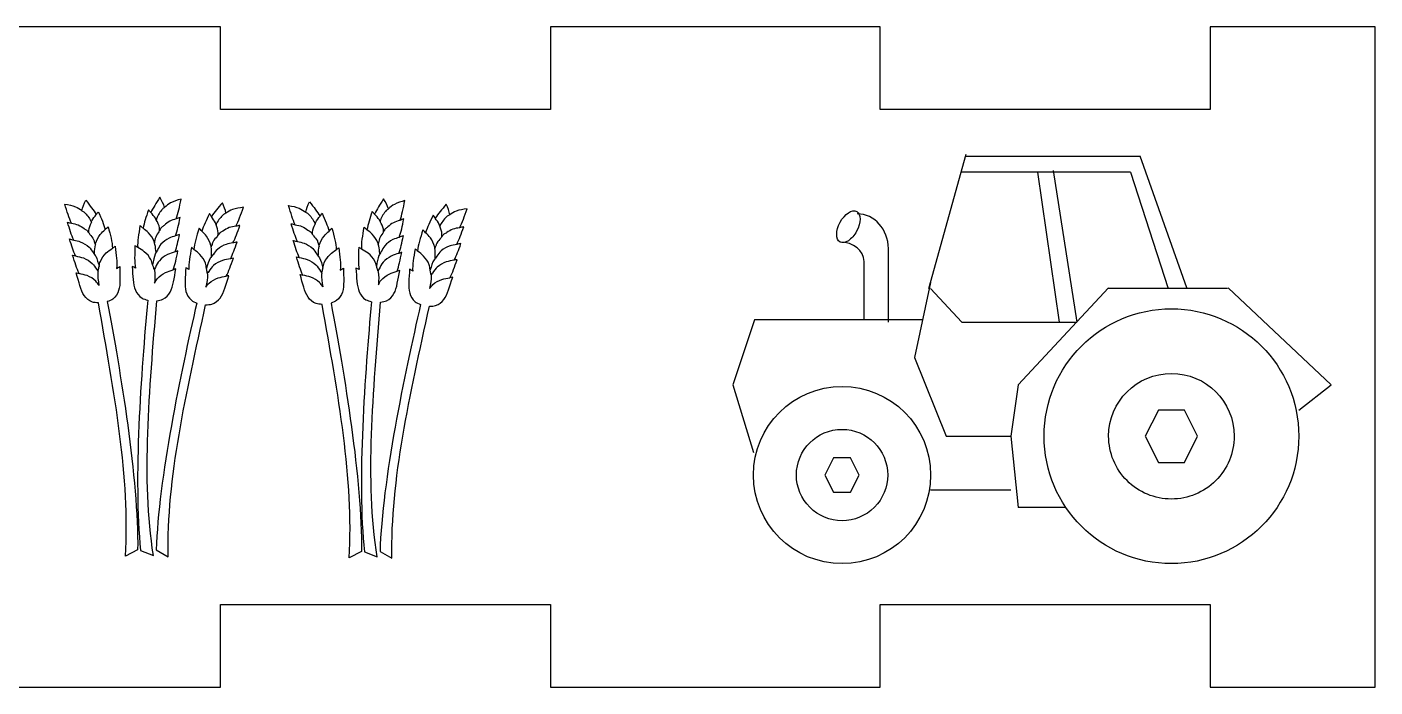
# Model space of a CAD drawing. Extents: x 87 to 257, y -442 to -192.
# Drawn here: x 175.6 to 257.3, y -274.2 to -234.2 of the extents above; entities that cross this region are included whole.
import ezdxf

# ---------------------------------------------------------------- set-up
doc = ezdxf.new("R2010")
doc.units = 0
doc.layers.add('Edges_-_Cut', color=7, linetype='CONTINUOUS')
doc.layers.add('Edges_-_Etch', color=7, linetype='CONTINUOUS')

msp = doc.modelspace()

# ---------------------------------------------------------------- linework, layer by layer
at = {"layer": 'Edges_-_Cut', "color": 7}
for p, q in [((187.309445, -234.194366), (157.309561, -234.194366)), ((187.309445, -239.19444), (187.309445, -234.194366)), ((227.309478, -234.194366), (207.309744, -234.194366)), ((207.309744, -234.194366), (207.309744, -239.19444)), ((227.309478, -239.19444), (227.309478, -234.194366)), ((257.30939, -234.194366), (247.309776, -234.194366)), ((247.309776, -234.194366), (247.309776, -239.19444)), ((257.30939, -239.19444), (257.30939, -234.194366)), ((207.309744, -239.19444), (187.309445, -239.19444)), ((247.309776, -239.19444), (227.309478, -239.19444)), ((257.30939, -269.194324), (257.30939, -239.19444)), ((187.309445, -274.194399), (187.309445, -269.194324)), ((187.309445, -269.194324), (207.309744, -269.194324)), ((207.309744, -269.194324), (207.309744, -274.194399)), ((227.309478, -274.194399), (227.309478, -269.194324)), ((227.309478, -269.194324), (247.309776, -269.194324)), ((247.309776, -269.194324), (247.309776, -274.194399)), ((257.30939, -274.194399), (257.30939, -269.194324)), ((157.309561, -274.194399), (187.309445, -274.194399)), ((207.309744, -274.194399), (227.309478, -274.194399)), ((247.309776, -274.194399), (257.30939, -274.194399))]:
    msp.add_line(p, q, dxfattribs=at)
at = {"layer": 'Edges_-_Etch', "color": 7}
for p, q in [((230.258222, -250.044962), (232.517789, -241.897489)), ((232.517789, -242.017829), (243.072401, -242.017829)), ((245.903767, -249.994924), (243.072401, -242.017829)), ((242.489945, -243.001317), (232.211657, -243.001317)), ((236.851498, -243.001317), (238.146302, -252.074197)), ((237.795285, -242.885041), (239.222559, -252.074197)), ((242.489945, -243.001317), (244.763496, -250.044962)), ((224.874881, -246.029364), (224.874884, -246.029364)), ((227.800685, -252.074197), (227.800685, -247.626798)), ((178.337187, -248.029247), (178.337202, -248.029218)), ((184.724424, -247.763252), (184.724429, -247.763224)), ((188.081801, -248.206482), (188.081799, -248.206454)), ((191.905297, -248.121223), (191.905311, -248.121195)), ((198.292534, -247.855257), (198.292539, -247.8552)), ((201.649911, -248.298487), (201.649909, -248.29843)), ((226.323748, -251.893913), (226.323748, -248.397264)), ((230.361614, -249.671893), (229.375143, -254.230008)), ((230.361614, -250.044962), (232.244039, -252.074197)), ((235.675156, -255.889107), (241.15649, -249.994924)), ((248.370858, -250.044962), (241.15649, -250.044962)), ((254.656542, -255.889107), (248.41134, -249.994924)), ((219.68852, -251.95095), (218.362431, -255.889107)), ((229.868566, -251.95095), (219.68852, -251.95095)), ((232.244039, -252.074197), (239.222559, -252.074197)), ((229.375143, -254.230008), (231.302453, -258.99533)), ((218.362431, -255.889107), (219.621563, -259.977012)), ((235.675156, -255.889107), (235.227368, -258.994906)), ((252.684317, -257.4091), (254.656542, -255.889107)), ((244.169991, -257.4091), (243.377062, -258.994963)), ((245.755851, -257.4091), (244.169991, -257.4091)), ((246.549147, -258.994963), (245.755851, -257.4091)), ((231.302453, -258.99533), (235.227368, -258.99533)), ((235.227368, -258.994906), (235.675156, -263.321288)), ((243.377062, -258.994963), (244.169991, -260.581165)), ((245.755851, -260.581165), (246.549147, -258.994963)), ((248.76935, -258.994906), (248.76935, -258.994906)), ((252.684325, -258.994906), (252.684325, -258.994906)), ((224.47259, -260.308538), (223.953414, -261.346523)), ((225.510942, -260.308538), (224.47259, -260.308538)), ((226.029751, -261.346523), (225.510942, -260.308538)), ((244.169991, -260.581165), (245.755851, -260.581165)), ((223.953414, -261.346523), (224.47259, -262.384508)), ((225.510942, -262.384508), (226.029751, -261.346523)), ((227.759486, -261.346467), (227.759486, -261.346467)), ((230.361987, -261.346467), (230.361987, -261.346467)), ((224.47259, -262.384508), (225.510942, -262.384508)), ((235.227368, -262.269333), (230.361614, -262.269333)), ((238.566867, -263.321288), (235.675156, -263.321288)), ((182.277952, -265.8892), (181.535327, -266.266757)), ((182.457852, -265.911693), (183.232304, -266.218723)), ((183.406807, -265.888466), (184.133205, -266.29639)), ((195.846062, -265.981176), (195.103437, -266.358733)), ((196.02599, -266.003726), (196.800442, -266.310727)), ((196.974917, -265.980443), (197.701315, -266.388338))]:
    msp.add_line(p, q, dxfattribs=at)
for points in [[(178.268653, -246.087276), (178.106375, -245.765655), (178.002983, -245.394279), (177.858843, -244.922996)], [(177.858843, -244.922996), (178.095312, -244.959403), (178.312569, -245.009497), (178.50958, -245.088265)], [(178.50958, -245.088265), (178.6548, -245.146431), (178.77733, -245.238774), (178.900455, -245.330497)], [(178.901022, -245.326828), (178.947146, -245.119677), (179.026972, -244.910917), (179.131649, -244.69561)], [(179.131649, -244.69561), (179.400282, -245.031313), (179.590988, -245.290703), (179.768949, -245.564205)], [(183.624149, -244.517612), (183.387822, -244.876768), (183.222005, -245.152725), (183.07019, -245.441579)], [(183.782437, -245.227175), (183.640242, -245.384542), (183.521878, -245.576905), (183.429368, -245.815411)], [(183.912349, -245.1247), (183.847204, -244.922742), (183.74835, -244.72228), (183.624149, -244.517612)], [(183.91321, -245.128369), (183.872578, -245.165171), (183.81984, -245.185999), (183.782437, -245.227175)], [(183.913196, -245.128369), (183.913151, -245.128369), (183.913241, -245.128369), (183.912349, -245.1247)], [(184.279927, -244.850945), (184.140729, -244.922375), (184.027293, -245.025612), (183.91321, -245.128369)], [(184.912519, -244.626014), (184.680462, -244.684349), (184.468778, -244.754255), (184.279927, -244.850945)], [(184.612506, -245.823285), (184.744244, -245.488005), (184.812731, -245.108614), (184.912519, -244.626014)], [(187.425844, -244.842901), (187.143573, -245.167231), (186.942318, -245.418494), (186.753209, -245.68446)], [(187.630201, -245.483094), (187.592674, -245.27425), (187.521537, -245.062357), (187.425844, -244.842901)], [(188.688037, -245.12264), (188.450262, -245.149451), (188.231128, -245.190345), (188.031033, -245.260872)], [(188.23049, -246.26897), (188.405911, -245.954377), (188.524555, -245.587573), (188.688037, -245.12264)], [(191.836762, -246.17928), (191.674485, -245.85766), (191.571093, -245.486283), (191.426953, -245.014972)], [(191.426953, -245.014972), (191.663422, -245.051407), (191.880679, -245.101473), (192.07769, -245.18027)], [(192.07769, -245.18027), (192.22291, -245.238436), (192.34544, -245.330751), (192.468565, -245.422473)], [(192.469132, -245.418804), (192.515256, -245.211653), (192.595082, -245.002865), (192.699759, -244.787586)], [(192.699759, -244.787586), (192.968392, -245.123261), (193.159098, -245.38268), (193.337059, -245.656153)], [(197.192288, -244.609645), (196.95596, -244.968801), (196.790143, -245.244758), (196.638328, -245.533584)], [(197.480487, -245.216705), (197.415342, -245.014746), (197.316488, -244.814284), (197.192288, -244.609645)], [(197.48132, -245.220374), (197.440688, -245.257147), (197.387949, -245.277975), (197.350547, -245.319151)], [(197.481334, -245.220374), (197.481289, -245.220374), (197.481379, -245.220374), (197.480487, -245.216705)], [(197.848037, -244.942921), (197.708839, -245.014351), (197.595403, -245.117588), (197.48132, -245.220374)], [(198.480629, -244.71799), (198.248572, -244.776325), (198.036888, -244.846232), (197.848037, -244.942921)], [(198.180616, -245.915261), (198.312354, -245.580009), (198.380841, -245.200618), (198.480629, -244.71799)], [(200.993954, -244.934878), (200.711683, -245.259179), (200.510428, -245.510442), (200.321319, -245.776408)], [(201.198311, -245.57507), (201.160784, -245.366226), (201.089647, -245.154305), (200.993954, -244.934878)], [(202.256147, -245.214616), (202.018372, -245.241427), (201.799238, -245.282321), (201.599142, -245.352849)], [(201.7986, -246.360975), (201.974021, -246.046382), (202.092664, -245.679577), (202.256147, -245.214616)], [(224.874884, -246.029364), (225.15318, -245.517958), (225.602783, -245.225282), (225.879101, -245.375652)], [(178.400498, -247.106803), (178.259732, -246.795484), (178.154217, -246.462292), (178.020252, -246.024142)], [(178.020252, -246.024142), (178.110577, -246.038254), (178.183989, -246.068451), (178.26867, -246.087134)], [(178.900458, -245.330497), (178.900506, -245.330497), (178.90041, -245.330497), (178.901022, -245.326828)], [(178.900455, -245.330497), (178.944324, -245.363234), (178.99877, -245.37918), (179.039833, -245.416744)], [(179.039833, -245.416744), (179.196012, -245.560197), (179.331716, -245.740791), (179.445957, -245.969645)], [(179.445957, -245.969645), (179.456512, -245.99053), (179.46162, -246.025187), (179.471808, -246.047059)], [(179.471805, -246.047059), (179.487779, -246.011753), (179.488711, -245.971762), (179.50701, -245.936908)], [(179.50701, -245.936908), (179.573688, -245.809879), (179.674173, -245.688242), (179.768709, -245.565757)], [(179.768709, -245.565757), (179.814006, -245.507055), (179.843399, -245.446546), (179.894334, -245.388098)], [(179.894334, -245.388098), (180.079419, -245.813435), (180.219881, -246.140616), (180.313592, -246.472424)], [(182.928963, -245.277975), (182.78414, -245.718609), (182.674644, -246.057416), (182.612123, -246.396506)], [(183.070531, -245.443188), (183.019988, -245.388945), (182.985102, -245.3314), (182.928963, -245.277975)], [(183.365538, -245.788487), (183.287365, -245.668204), (183.176023, -245.556387), (183.070531, -245.443188)], [(183.410812, -245.894885), (183.391621, -245.861046), (183.386992, -245.821479), (183.365538, -245.788487)], [(183.429368, -245.815411), (183.420817, -245.837424), (183.418926, -245.872138), (183.410798, -245.894885)], [(183.609762, -246.362104), (183.573067, -246.193363), (183.495123, -246.043221), (183.410812, -245.894885)], [(184.221526, -245.962928), (184.091526, -246.02973), (183.987144, -246.127859), (183.879013, -246.22167)], [(184.612472, -245.823144), (184.478752, -245.866211), (184.33831, -245.903069), (184.221526, -245.962928)], [(184.57582, -246.85063), (184.687097, -246.527599), (184.76124, -246.186082), (184.853975, -245.737405)], [(184.853975, -245.737405), (184.765335, -245.7597), (184.695053, -245.796671), (184.612472, -245.823144)], [(186.635071, -245.503273), (186.432577, -245.920567), (186.278723, -246.241679), (186.171386, -246.569339)], [(186.753252, -245.685956), (186.710419, -245.625475), (186.683551, -245.563782), (186.635071, -245.503273)], [(186.999397, -246.067605), (186.938023, -245.937924), (186.842648, -245.81225), (186.753252, -245.685956)], [(187.487662, -245.567168), (187.325691, -245.704074), (187.182644, -245.878883), (187.059048, -246.102854)], [(187.630483, -245.486763), (187.585296, -245.517666), (187.53024, -245.531354), (187.487662, -245.567168)], [(187.630483, -245.486763), (187.630438, -245.486763), (187.630531, -245.486763), (187.630201, -245.483094)], [(188.031033, -245.260872), (187.883529, -245.312999), (187.757294, -245.400177), (187.630483, -245.486763)], [(192.468568, -245.422473), (192.468616, -245.422473), (192.46852, -245.422473), (192.469132, -245.418804)], [(192.468565, -245.422473), (192.512434, -245.455239), (192.56688, -245.471156), (192.607943, -245.50872)], [(192.607943, -245.50872), (192.764122, -245.652202), (192.899826, -245.832768), (193.014067, -246.06165)], [(193.039915, -246.139063), (193.055889, -246.103729), (193.05682, -246.063738), (193.07512, -246.028884)], [(193.07512, -246.028884), (193.141798, -245.901884), (193.242283, -245.780246), (193.336819, -245.657733)], [(193.336819, -245.657733), (193.382115, -245.599059), (193.411509, -245.538523), (193.462444, -245.480103)], [(193.462444, -245.480103), (193.647528, -245.905412), (193.78799, -246.232592), (193.881702, -246.5644)], [(196.497073, -245.36998), (196.35225, -245.810585), (196.242754, -246.149393), (196.180233, -246.488511)], [(196.638641, -245.535192), (196.588098, -245.480949), (196.553212, -245.423404), (196.497073, -245.36998)], [(196.933648, -245.880463), (196.855475, -245.76018), (196.744133, -245.648364), (196.638641, -245.535192)], [(196.978922, -245.986861), (196.959731, -245.953022), (196.955102, -245.913455), (196.933648, -245.880463)], [(197.177872, -246.454108), (197.141177, -246.285367), (197.063233, -246.135197), (196.978922, -245.986861)], [(196.997478, -245.907387), (196.988927, -245.9294), (196.987036, -245.964142), (196.978936, -245.986861)], [(197.350547, -245.319151), (197.208352, -245.476518), (197.089988, -245.668881), (196.997478, -245.907387)], [(198.180582, -245.91512), (198.046862, -245.958215), (197.90642, -245.995045), (197.789636, -246.054905)], [(198.14393, -246.942635), (198.255207, -246.619603), (198.32935, -246.278058), (198.422085, -245.829381)], [(198.422085, -245.829381), (198.333445, -245.851959), (198.263163, -245.888676), (198.180582, -245.91512)], [(200.203181, -245.595278), (200.000687, -246.012543), (199.846833, -246.333656), (199.739496, -246.661316)], [(200.321362, -245.77796), (200.278529, -245.717452), (200.251661, -245.655758), (200.203181, -245.595278)], [(200.567507, -246.159581), (200.506132, -246.029928), (200.410758, -245.904226), (200.321362, -245.77796)], [(201.055772, -245.659144), (200.893801, -245.79605), (200.750754, -245.970859), (200.627158, -246.19483)], [(201.198593, -245.578739), (201.153406, -245.609643), (201.09835, -245.62333), (201.055772, -245.659144)], [(201.198593, -245.578739), (201.198548, -245.578739), (201.198641, -245.578739), (201.198311, -245.57507)], [(201.599142, -245.352849), (201.451639, -245.405003), (201.325404, -245.492154), (201.198593, -245.578739)], [(224.871212, -247.227623), (224.594947, -247.077194), (224.59659, -246.540732), (224.874881, -246.029364)], [(225.879101, -245.375652), (226.15535, -245.526088), (226.153708, -246.062528), (225.875432, -246.573883)], [(227.800687, -247.626798), (227.800687, -246.462998), (226.956981, -245.521025), (225.914582, -245.521025)], [(178.26867, -246.087134), (178.40581, -246.117671), (178.549063, -246.141265), (178.670895, -246.190004)], [(178.670895, -246.190004), (178.806534, -246.244473), (178.919573, -246.332527), (179.035941, -246.415867)], [(179.035941, -246.415867), (179.088613, -246.453431), (179.152612, -246.47313), (179.201259, -246.517777)], [(179.201259, -246.517777), (179.250388, -246.562905), (179.284252, -246.638851), (179.329269, -246.691711)], [(179.329258, -246.691852), (179.330669, -246.640544), (179.311026, -246.580346), (179.317066, -246.530731)], [(179.317066, -246.530731), (179.33795, -246.35931), (179.401622, -246.202563), (179.471805, -246.047059)], [(179.329269, -246.691711), (179.347614, -246.71316), (179.363156, -246.740056), (179.380794, -246.763)], [(179.380794, -246.763), (179.457579, -246.862512), (179.543586, -246.943848), (179.607281, -247.071356)], [(179.72543, -247.32324), (179.786723, -247.120181), (179.885162, -246.938401), (180.014516, -246.77014)], [(180.014516, -246.77014), (180.095819, -246.66442), (180.209114, -246.569988), (180.31359, -246.472424)], [(180.31359, -246.472424), (180.375334, -246.414738), (180.420879, -246.352113), (180.489919, -246.296064)], [(180.489919, -246.296064), (180.615141, -246.811966), (180.744625, -247.220059), (180.750029, -247.600805)], [(182.420204, -246.237277), (182.343391, -246.762549), (182.252332, -247.180943), (182.282279, -247.560504)], [(182.612137, -246.396506), (182.545307, -246.344775), (182.494146, -246.286637), (182.420204, -246.237277)], [(182.937545, -246.665182), (182.846785, -246.567448), (182.725218, -246.483967), (182.612137, -246.396506)], [(183.276703, -247.189071), (183.196837, -246.992616), (183.081953, -246.820715), (182.937545, -246.665182)], [(183.567852, -246.599255), (183.500635, -246.705512), (183.422541, -246.79444), (183.370957, -246.927338)], [(183.612542, -246.523535), (183.596286, -246.546677), (183.583286, -246.574814), (183.567852, -246.599255)], [(183.612584, -246.523676), (183.606347, -246.472678), (183.620373, -246.410928), (183.609762, -246.362104)], [(183.723864, -246.338482), (183.679132, -246.387983), (183.652462, -246.466723), (183.612542, -246.523535)], [(183.879013, -246.22167), (183.830053, -246.263947), (183.768156, -246.289488), (183.723864, -246.338482)], [(184.575791, -246.850517), (184.443658, -246.893246), (184.304404, -246.92937), (184.188859, -246.98858)], [(184.556493, -247.823281), (184.656484, -247.509055), (184.732995, -247.189946), (184.821299, -246.763028)], [(184.821299, -246.763028), (184.731177, -246.785888), (184.659614, -246.823396), (184.575791, -246.850517)], [(186.002504, -246.385838), (185.856078, -246.896153), (185.709848, -247.298545), (185.688721, -247.678727)], [(186.171397, -246.569339), (186.112091, -246.509141), (186.069168, -246.444682), (186.002504, -246.385838)], [(186.457917, -246.879163), (186.381051, -246.770169), (186.271755, -246.671137), (186.171397, -246.569339)], [(187.030021, -246.179139), (187.015515, -246.143071), (187.016249, -246.103193), (186.999397, -246.067605)], [(187.16465, -246.668766), (187.150877, -246.496639), (187.093722, -246.337381), (187.030021, -246.179139)], [(187.059048, -246.102854), (187.047646, -246.123456), (187.041099, -246.157662), (187.030024, -246.179139)], [(187.145828, -246.829097), (187.126609, -246.849699), (187.109969, -246.87603), (187.091402, -246.898185)], [(187.145826, -246.829266), (187.14639, -246.777902), (187.168629, -246.718578), (187.16465, -246.668766)], [(187.280911, -246.660638), (187.229962, -246.703677), (187.192991, -246.778156), (187.145828, -246.829097)], [(187.450298, -246.565614), (187.39612, -246.600948), (187.331361, -246.617966), (187.280911, -246.660638)], [(187.824361, -246.355048), (187.686589, -246.403872), (187.570011, -246.487128), (187.450298, -246.565614)], [(188.230493, -246.268829), (188.09221, -246.293382), (187.948104, -246.311332), (187.824361, -246.355048)], [(188.056658, -247.282204), (188.210165, -246.976981), (188.32935, -246.648446), (188.481301, -246.216166)], [(188.481301, -246.216166), (188.390476, -246.226609), (188.315874, -246.253674), (188.230493, -246.268829)], [(191.968608, -247.19878), (191.827841, -246.88746), (191.722327, -246.554297), (191.588362, -246.116147)], [(191.588362, -246.116147), (191.678687, -246.130258), (191.752099, -246.160428), (191.836779, -246.179139)], [(191.836779, -246.179139), (191.97392, -246.209675), (192.117173, -246.233241), (192.239005, -246.282009)], [(192.239005, -246.282009), (192.374644, -246.33645), (192.487683, -246.424503), (192.604051, -246.507843)], [(192.604051, -246.507843), (192.656722, -246.545407), (192.720722, -246.565106), (192.769369, -246.609782)], [(192.769369, -246.609782), (192.818498, -246.654881), (192.852362, -246.730827), (192.897379, -246.783715)], [(192.897368, -246.783856), (192.898779, -246.73252), (192.879136, -246.672322), (192.885176, -246.622736)], [(192.885176, -246.622736), (192.90606, -246.451286), (192.969732, -246.29454), (193.039915, -246.139063)], [(192.897379, -246.783715), (192.915723, -246.805164), (192.931265, -246.83206), (192.948904, -246.854976)], [(192.948904, -246.854976), (193.025689, -246.954516), (193.111696, -247.035824), (193.17539, -247.163361)], [(193.014067, -246.06165), (193.024622, -246.082534), (193.02973, -246.117163), (193.039918, -246.139063)], [(193.29354, -247.415216), (193.354833, -247.212185), (193.453272, -247.030378), (193.582626, -246.862117)], [(193.582626, -246.862117), (193.663928, -246.756396), (193.777224, -246.661993), (193.8817, -246.5644)], [(193.8817, -246.5644), (193.943444, -246.506714), (193.988989, -246.444089), (194.058029, -246.38804)], [(194.058029, -246.38804), (194.183251, -246.903942), (194.312735, -247.312035), (194.318139, -247.692781)], [(195.988313, -246.329253), (195.911501, -246.854525), (195.820442, -247.272919), (195.850389, -247.652508)], [(196.180247, -246.488511), (196.113417, -246.436751), (196.062256, -246.378642), (195.988313, -246.329253)], [(196.505655, -246.757186), (196.414895, -246.659453), (196.293328, -246.575972), (196.180247, -246.488511)], [(196.844813, -247.281047), (196.764947, -247.084621), (196.650062, -246.912719), (196.505655, -246.757186)], [(197.135962, -246.691231), (197.068745, -246.797516), (196.990651, -246.886444), (196.939067, -247.019343)], [(197.180652, -246.615511), (197.164396, -246.638653), (197.151396, -246.666819), (197.135962, -246.691231)], [(197.180694, -246.615652), (197.174457, -246.564654), (197.188483, -246.502932), (197.177872, -246.454108)], [(197.291974, -246.430486), (197.247242, -246.47996), (197.220572, -246.5587), (197.180652, -246.615511)], [(197.447123, -246.313646), (197.398163, -246.355923), (197.336266, -246.381464), (197.291974, -246.430486)], [(197.789636, -246.054905), (197.659636, -246.121735), (197.555254, -246.219864), (197.447123, -246.313646)], [(198.124603, -247.915257), (198.224594, -247.601031), (198.301105, -247.28195), (198.389409, -246.855005)], [(198.389409, -246.855005), (198.299287, -246.877865), (198.227724, -246.9154), (198.143901, -246.942522)], [(199.570614, -246.477815), (199.424188, -246.988129), (199.277958, -247.390521), (199.256831, -247.770731)], [(199.739507, -246.661316), (199.680201, -246.601118), (199.637277, -246.536658), (199.570614, -246.477815)], [(200.026027, -246.971139), (199.949161, -246.862145), (199.839865, -246.763141), (199.739507, -246.661316)], [(200.598131, -246.271115), (200.583625, -246.235047), (200.584359, -246.195169), (200.567507, -246.159581)], [(200.73276, -246.760742), (200.718987, -246.588615), (200.661832, -246.429357), (200.598131, -246.271115)], [(200.627158, -246.19483), (200.615756, -246.215433), (200.609208, -246.249666), (200.598134, -246.271115)], [(200.713935, -246.921242), (200.7145, -246.869878), (200.736739, -246.810555), (200.73276, -246.760742)], [(200.849021, -246.752614), (200.798072, -246.795653), (200.7611, -246.870132), (200.713938, -246.921101)], [(201.018408, -246.657618), (200.96423, -246.692924), (200.899471, -246.709971), (200.849021, -246.752614)], [(201.392471, -246.447024), (201.254699, -246.495849), (201.138121, -246.579132), (201.018408, -246.657618)], [(201.798603, -246.360834), (201.66032, -246.385387), (201.516214, -246.403308), (201.392471, -246.447024)], [(201.624768, -247.374181), (201.778275, -247.068986), (201.89746, -246.740422), (202.049411, -246.308171)], [(202.049411, -246.308171), (201.958586, -246.318613), (201.883984, -246.34565), (201.798603, -246.360834)], [(225.875432, -246.573883), (225.741793, -246.819471), (225.560913, -247.026318), (225.372585, -247.148918)], [(178.509984, -248.073443), (178.381271, -247.769856), (178.275485, -247.459214), (178.147949, -247.042344)], [(178.147949, -247.042344), (178.239784, -247.056737), (178.314539, -247.087443), (178.400515, -247.10669)], [(178.400515, -247.10669), (178.536041, -247.13686), (178.678047, -247.160002), (178.79859, -247.208234)], [(178.79859, -247.208234), (178.995618, -247.28703), (179.172783, -247.392553), (179.328956, -247.535979)], [(179.328956, -247.535979), (179.42282, -247.622198), (179.493932, -247.753318), (179.572739, -247.868888)], [(179.607281, -247.071356), (179.631044, -247.118967), (179.643428, -247.19432), (179.665351, -247.246136)], [(179.665351, -247.246136), (179.685134, -247.292901), (179.699039, -247.353607), (179.717308, -247.403983)], [(179.670233, -247.882632), (179.667975, -247.711239), (179.680506, -247.550146), (179.717274, -247.404153)], [(179.717274, -247.404153), (179.723511, -247.379599), (179.718121, -247.347257), (179.72543, -247.32324)], [(180.37453, -247.889603), (180.480228, -247.783629), (180.616868, -247.693176), (180.750032, -247.600777)], [(180.750032, -247.600777), (180.805616, -247.562197), (180.846854, -247.517324), (180.906818, -247.480296)], [(180.906818, -247.480296), (180.966056, -248.017139), (181.047822, -248.447726), (180.998503, -248.830306)], [(182.114969, -247.455066), (182.105797, -247.995098), (182.064333, -248.431385), (182.148937, -248.807757)], [(182.282256, -247.560476), (182.223334, -247.527371), (182.178111, -247.486364), (182.114969, -247.455066)], [(182.682938, -247.813234), (182.567865, -247.717532), (182.423418, -247.640147), (182.282256, -247.560476)], [(183.29231, -247.268884), (183.283815, -247.244895), (183.286157, -247.212326), (183.276703, -247.189071)], [(183.329354, -247.106719), (183.314001, -247.155148), (183.305789, -247.216898), (183.292265, -247.268742)], [(183.383547, -247.740928), (183.369802, -247.570071), (183.342469, -247.410841), (183.29231, -247.268884)], [(183.370957, -246.927338), (183.351709, -246.976953), (183.346375, -247.053153), (183.329354, -247.106719)], [(183.691189, -247.364105), (183.605729, -247.458678), (183.547089, -247.595838), (183.479347, -247.71821)], [(184.188859, -246.98858), (183.99999, -247.085298), (183.833381, -247.206795), (183.691189, -247.364105)], [(185.537052, -247.551868), (185.455687, -248.085804), (185.356209, -248.512609), (185.389681, -248.896911)], [(185.688726, -247.678698), (185.634782, -247.637861), (185.595435, -247.591322), (185.537052, -247.551868)], [(186.05198, -247.982821), (185.950747, -247.872529), (185.817959, -247.776517), (185.688726, -247.678698)], [(186.723912, -247.443692), (186.671057, -247.238347), (186.58021, -247.052588), (186.457917, -246.879163)], [(186.72871, -247.524887), (186.723488, -247.49977), (186.730121, -247.46802), (186.723912, -247.443692)], [(186.787132, -247.369185), (186.76543, -247.415075), (186.749032, -247.47516), (186.728698, -247.524746)], [(186.755944, -248.004919), (186.765173, -247.833751), (186.759387, -247.672264), (186.72871, -247.524887)], [(186.852371, -247.196945), (186.82666, -247.24354), (186.811178, -247.318329), (186.787132, -247.369185)], [(187.091402, -246.898185), (187.010573, -246.994451), (186.921278, -247.072146), (186.852371, -247.196945)], [(187.111267, -247.672659), (187.013921, -247.754898), (186.937452, -247.882999), (186.85394, -247.995211)], [(187.65472, -247.367125), (187.454605, -247.437652), (187.273232, -247.535781), (187.111267, -247.672659)], [(188.056647, -247.282092), (187.919987, -247.306645), (187.777148, -247.323889), (187.65472, -247.367125)], [(187.90734, -248.243453), (188.048482, -247.945455), (188.167007, -247.639526), (188.311657, -247.228215)], [(188.311657, -247.228215), (188.219311, -247.238658), (188.143346, -247.266428), (188.056647, -247.282092)], [(192.078094, -248.165419), (191.94938, -247.861832), (191.843595, -247.551219), (191.716059, -247.13432)], [(191.716059, -247.13432), (191.807894, -247.148713), (191.882649, -247.179419), (191.968625, -247.198667)], [(191.968625, -247.198667), (192.104151, -247.228836), (192.246157, -247.251978), (192.3667, -247.300238)], [(192.3667, -247.300238), (192.563727, -247.379007), (192.740892, -247.48453), (192.897066, -247.627955)], [(192.897066, -247.627955), (192.99093, -247.714174), (193.062042, -247.845322), (193.140849, -247.960892)], [(193.17539, -247.163361), (193.199154, -247.210972), (193.211537, -247.286325), (193.233461, -247.338141)], [(193.233461, -247.338141), (193.253244, -247.384905), (193.267149, -247.445611), (193.285418, -247.495988)], [(193.238343, -247.974608), (193.236085, -247.803215), (193.248616, -247.642122), (193.285384, -247.496129)], [(193.285384, -247.496129), (193.291621, -247.471576), (193.28623, -247.439233), (193.29354, -247.415216)], [(194.318142, -247.692753), (194.373726, -247.654202), (194.414964, -247.6093), (194.474928, -247.572301)], [(194.474928, -247.572301), (194.534166, -248.109116), (194.615932, -248.539702), (194.566613, -248.922282)], [(195.683079, -247.547042), (195.673907, -248.087102), (195.632443, -248.523361), (195.717047, -248.899733)], [(195.850366, -247.65248), (195.791444, -247.619347), (195.74622, -247.578368), (195.683079, -247.547042)], [(196.251048, -247.90521), (196.135975, -247.809508), (195.991528, -247.732123), (195.850366, -247.65248)], [(196.86042, -247.36086), (196.851925, -247.336871), (196.854267, -247.304302), (196.844813, -247.281047)], [(196.897464, -247.198723), (196.882111, -247.247124), (196.873899, -247.308874), (196.860374, -247.360719)], [(196.951656, -247.832905), (196.937912, -247.662076), (196.910579, -247.502818), (196.86042, -247.36086)], [(196.939067, -247.019343), (196.919819, -247.068929), (196.914485, -247.145129), (196.897464, -247.198723)], [(197.259298, -247.456082), (197.173839, -247.550654), (197.115199, -247.687814), (197.047457, -247.810214)], [(197.756969, -247.080557), (197.5681, -247.177302), (197.40149, -247.298799), (197.259298, -247.456082)], [(198.143901, -246.942522), (198.011768, -246.985222), (197.872514, -247.021375), (197.756969, -247.080557)], [(199.105162, -247.643844), (199.023797, -248.17778), (198.924319, -248.604613), (198.957791, -248.988887)], [(199.256836, -247.770703), (199.202892, -247.729837), (199.163545, -247.683299), (199.105162, -247.643844)], [(200.292022, -247.535668), (200.239167, -247.330323), (200.14832, -247.144593), (200.026027, -246.971139)], [(200.29682, -247.616892), (200.291598, -247.591774), (200.298231, -247.559996), (200.292022, -247.535668)], [(200.355242, -247.461162), (200.333539, -247.507051), (200.317142, -247.567136), (200.296808, -247.616751)], [(200.324054, -248.096924), (200.333283, -247.925756), (200.327497, -247.76424), (200.29682, -247.616892)], [(200.420481, -247.288921), (200.39477, -247.335516), (200.379288, -247.410333), (200.355242, -247.461162)], [(200.659512, -246.990161), (200.578683, -247.086455), (200.489388, -247.164123), (200.420481, -247.288921)], [(200.713938, -246.921101), (200.694719, -246.941703), (200.678079, -246.968006), (200.659512, -246.990161)], [(201.22283, -247.459101), (201.022715, -247.529657), (200.841342, -247.627786), (200.679377, -247.764663)], [(201.624757, -247.374068), (201.488096, -247.398621), (201.345258, -247.415865), (201.22283, -247.459101)], [(201.47545, -248.335458), (201.616592, -248.037459), (201.735117, -247.731502), (201.879767, -247.32022)], [(201.879767, -247.32022), (201.787421, -247.330662), (201.711456, -247.358404), (201.624757, -247.374068)], [(225.372585, -247.148918), (225.184257, -247.271518), (225.003908, -247.299829), (224.871212, -247.227623)], [(226.323742, -248.397293), (226.323742, -247.752274), (225.676152, -247.23053), (224.87623, -247.23053)], [(178.728666, -249.142726), (178.580127, -248.827258), (178.474793, -248.479956), (178.337187, -248.029247)], [(178.337202, -248.029218), (178.400112, -248.038532), (178.449859, -248.061589), (178.509984, -248.073443)], [(178.509984, -248.073443), (178.676235, -248.10618), (178.843203, -248.13683), (178.987927, -248.194572)], [(178.987927, -248.194572), (179.184963, -248.273425), (179.362004, -248.379569), (179.518183, -248.523023)], [(179.572739, -247.868888), (179.600962, -247.910459), (179.634227, -247.94235), (179.660516, -247.987901)], [(179.660496, -247.988014), (179.659367, -247.971927), (179.664899, -247.960638), (179.66425, -247.944947)], [(179.660516, -247.987901), (179.682925, -248.026735), (179.713997, -248.047535), (179.734972, -248.089586)], [(179.66425, -247.944947), (179.663403, -247.922087), (179.670515, -247.904928), (179.670233, -247.882632)], [(179.734972, -248.089586), (179.820514, -248.260866), (179.882315, -248.489438), (179.943859, -248.718857)], [(179.943847, -248.718941), (179.969332, -248.613842), (179.975787, -248.492317), (180.017115, -248.400143)], [(180.017115, -248.400143), (180.103899, -248.206623), (180.224709, -248.03983), (180.37453, -247.889603)], [(183.08618, -248.288383), (182.98182, -248.103782), (182.846051, -247.948926), (182.682938, -247.813234)], [(183.188712, -248.599053), (183.153581, -248.49672), (183.135882, -248.376324), (183.08618, -248.288383)], [(183.338292, -247.953018), (183.269012, -248.131496), (183.228683, -248.364809), (183.188695, -248.598969)], [(183.402992, -247.844871), (183.38428, -247.885596), (183.355274, -247.909189), (183.338292, -247.953018)], [(183.594364, -248.364498), (183.497528, -248.471602), (183.428369, -248.622421), (183.354339, -248.765649)], [(183.395287, -247.802453), (183.394158, -247.779593), (183.385325, -247.763196), (183.383547, -247.740928)], [(183.40302, -247.844956), (183.402455, -247.828869), (183.396105, -247.818144), (183.395287, -247.802453)], [(183.479347, -247.71821), (183.455104, -247.762264), (183.424937, -247.797034), (183.402992, -247.844871)], [(184.091854, -247.988212), (183.902985, -248.085042), (183.736556, -248.20716), (183.594364, -248.364498)], [(184.556493, -247.823281), (184.394001, -247.871315), (184.230597, -247.917317), (184.091854, -247.988212)], [(184.437949, -248.908284), (184.556575, -248.58037), (184.62923, -248.22477), (184.724424, -247.763252)], [(184.724429, -247.763224), (184.662659, -247.778182), (184.615257, -247.80584), (184.556493, -247.823281)], [(186.388, -248.507642), (186.309285, -248.310763), (186.195465, -248.139088), (186.05198, -247.982821)], [(186.68273, -248.209022), (186.590184, -248.376662), (186.518996, -248.60244), (186.448028, -248.829121)], [(186.761323, -248.110498), (186.737334, -248.148401), (186.705423, -248.167902), (186.68273, -248.209022)], [(186.759359, -248.067431), (186.761334, -248.044571), (186.75473, -248.027186), (186.755944, -248.004919)], [(186.761334, -248.110611), (186.763028, -248.094525), (186.758061, -248.083518), (186.759359, -248.067431)], [(186.85394, -247.995211), (186.82403, -248.035625), (186.789472, -248.066048), (186.761323, -248.110498)], [(187.424799, -248.344799), (187.224676, -248.41544), (187.043401, -248.514161), (186.881431, -248.651039)], [(187.90734, -248.243453), (187.739878, -248.269136), (187.571786, -248.293068), (187.424799, -248.344799)], [(187.644665, -249.302859), (187.80611, -248.993798), (187.925699, -248.651123), (188.081801, -248.206482)], [(188.081799, -248.206454), (188.018558, -248.213227), (187.967905, -248.234112), (187.90734, -248.243453)], [(192.296776, -249.234731), (192.148237, -248.919234), (192.042903, -248.571932), (191.905297, -248.121223)], [(191.905311, -248.121195), (191.968222, -248.130508), (192.017969, -248.153566), (192.078094, -248.165419)], [(192.078094, -248.165419), (192.244345, -248.198185), (192.411313, -248.228834), (192.556037, -248.286549)], [(192.556037, -248.286549), (192.753073, -248.365402), (192.930114, -248.471545), (193.086293, -248.615027)], [(193.140849, -247.960892), (193.169072, -248.002464), (193.202337, -248.034327), (193.228626, -248.079877)], [(193.228606, -248.07999), (193.227477, -248.063904), (193.233009, -248.052897), (193.23236, -248.036951)], [(193.228626, -248.079877), (193.251034, -248.118739), (193.282107, -248.139511), (193.303082, -248.18159)], [(193.23236, -248.036951), (193.231513, -248.014091), (193.238625, -247.996904), (193.238343, -247.974608)], [(193.303082, -248.18159), (193.388623, -248.352871), (193.450424, -248.581414), (193.511969, -248.810833)], [(193.511957, -248.810918), (193.537442, -248.705818), (193.543896, -248.584293), (193.585225, -248.492119)], [(193.585225, -248.492119), (193.672008, -248.298628), (193.792819, -248.131834), (193.94264, -247.981608)], [(193.94264, -247.981608), (194.048338, -247.875633), (194.184978, -247.785153), (194.318142, -247.692753)], [(196.65429, -248.380388), (196.54993, -248.195786), (196.414161, -248.040902), (196.251048, -247.90521)], [(196.756822, -248.69103), (196.72169, -248.588724), (196.703992, -248.468328), (196.65429, -248.380388)], [(196.906402, -248.044995), (196.837122, -248.2235), (196.796793, -248.456813), (196.756805, -248.690973)], [(196.971102, -247.936847), (196.95239, -247.9776), (196.923383, -248.001166), (196.906402, -248.044995)], [(197.162474, -248.456475), (197.065638, -248.563578), (196.996479, -248.714398), (196.922449, -248.857654)], [(196.963397, -247.894429), (196.962268, -247.871569), (196.953434, -247.855172), (196.951656, -247.832905)], [(196.97113, -247.936932), (196.970565, -247.920845), (196.964215, -247.910121), (196.963397, -247.894429)], [(197.047457, -247.810214), (197.023214, -247.854241), (196.993047, -247.88901), (196.971102, -247.936847)], [(197.659964, -248.080216), (197.471095, -248.177018), (197.304666, -248.299136), (197.162474, -248.456475)], [(198.124603, -247.915257), (197.962111, -247.96332), (197.798707, -248.009294), (197.659964, -248.080216)], [(198.006058, -249.00026), (198.124685, -248.672346), (198.19734, -248.316775), (198.292534, -247.855257)], [(198.292539, -247.8552), (198.230769, -247.870158), (198.183367, -247.897816), (198.124603, -247.915257)], [(199.62009, -248.074797), (199.518857, -247.964533), (199.386069, -247.868493), (199.256836, -247.770703)], [(199.95611, -248.599646), (199.877395, -248.40274), (199.763575, -248.231064), (199.62009, -248.074797)], [(200.25084, -248.301027), (200.158294, -248.468638), (200.087106, -248.694416), (200.016138, -248.921125)], [(200.329433, -248.202475), (200.305444, -248.240377), (200.273533, -248.259879), (200.25084, -248.301027)], [(200.327469, -248.159436), (200.329444, -248.136576), (200.32284, -248.119163), (200.324054, -248.096924)], [(200.329444, -248.202588), (200.331138, -248.186501), (200.326171, -248.175212), (200.327469, -248.159436)], [(200.42205, -248.087187), (200.39214, -248.127601), (200.357582, -248.158025), (200.329433, -248.202475)], [(200.679377, -247.764663), (200.58203, -247.846903), (200.505562, -247.974975), (200.42205, -248.087187)], [(200.992909, -248.436776), (200.792786, -248.507444), (200.611511, -248.606165), (200.449541, -248.743043)], [(201.47545, -248.335458), (201.307988, -248.36114), (201.139896, -248.385044), (200.992909, -248.436776)], [(201.212775, -249.394864), (201.37422, -249.085774), (201.493809, -248.7431), (201.649911, -248.298487)], [(201.649909, -248.29843), (201.586668, -248.305204), (201.536015, -248.326088), (201.47545, -248.335458)], [(179.04346, -250.474928), (178.811925, -250.137616), (178.729823, -249.657302), (178.559818, -249.101409)], [(178.559818, -249.101409), (178.621145, -249.110722), (178.669947, -249.131578), (178.728452, -249.144222)], [(179.210761, -249.265267), (179.064799, -249.206932), (178.89649, -249.175633), (178.728666, -249.142726)], [(179.74113, -249.592984), (179.584923, -249.449615), (179.407769, -249.344035), (179.210761, -249.265267)], [(179.518183, -248.523023), (179.624538, -248.620728), (179.70739, -248.764436), (179.794394, -248.900213)], [(179.794394, -248.900213), (179.82002, -248.940288), (179.852238, -248.967325), (179.876162, -249.011041)], [(179.862785, -249.06932), (179.849915, -249.295719), (179.880226, -249.562447), (179.930981, -249.851414)], [(179.876162, -249.011041), (179.874187, -249.032772), (179.864055, -249.047109), (179.862785, -249.06932)], [(179.876171, -249.011013), (179.879219, -248.974945), (179.893781, -248.948755), (179.89841, -248.914098)], [(179.89841, -248.914098), (179.903377, -248.877155), (179.915653, -248.846252), (179.92237, -248.810889)], [(179.92237, -248.810889), (179.928353, -248.779224), (179.936481, -248.74928), (179.943847, -248.718941)], [(180.998286, -248.831746), (181.066601, -248.794238), (181.120731, -248.748462), (181.194679, -248.713777)], [(181.194679, -248.713777), (181.191744, -249.295267), (181.251716, -249.778827), (181.126915, -250.168576)], [(182.149332, -248.809083), (182.077831, -248.77818), (182.019688, -248.737512), (181.942839, -248.709854)], [(181.942839, -248.709854), (181.999712, -249.28855), (181.98487, -249.77561), (182.145291, -250.152066)], [(183.218627, -248.688574), (183.209765, -248.657671), (183.198843, -248.628574), (183.188712, -248.599053)], [(183.252054, -248.78913), (183.243672, -248.752695), (183.228601, -248.723175), (183.218627, -248.688574)], [(183.283197, -248.883562), (183.27679, -248.84786), (183.259885, -248.823194), (183.252054, -248.78913)], [(183.354339, -248.765649), (183.332552, -248.807926), (183.302972, -248.837842), (183.283205, -248.88359)], [(183.283205, -248.88359), (183.287043, -248.905039), (183.298586, -248.918162), (183.301917, -248.940373)], [(183.301917, -248.940373), (183.335747, -249.164627), (183.330297, -249.43302), (183.306573, -249.72543)], [(183.471628, -249.45049), (183.613857, -249.293235), (183.78045, -249.171682), (183.969299, -249.074965)], [(183.969299, -249.074965), (184.109222, -249.003365), (184.273898, -248.956544), (184.437949, -248.908284)], [(184.248185, -250.263798), (184.447428, -249.906476), (184.484608, -249.420602), (184.602301, -248.851332)], [(184.602301, -248.851332), (184.542086, -248.866007), (184.495434, -248.891464), (184.438369, -248.909611)], [(185.198599, -248.772422), (185.177517, -249.353546), (185.097618, -249.834255), (185.206219, -250.228774)], [(185.389952, -248.898406), (185.323246, -248.858105), (185.271052, -248.810127), (185.198599, -248.772422)], [(186.448037, -248.829206), (186.426898, -248.723175), (186.425487, -248.601452), (186.388, -248.507642)], [(186.514548, -249.182661), (186.518048, -249.409426), (186.476742, -249.67463), (186.414105, -249.961227)], [(186.465704, -248.921972), (186.461019, -248.890307), (186.454133, -248.859827), (186.448037, -248.829206)], [(186.485375, -249.026084), (186.48196, -248.988972), (186.470953, -248.957588), (186.465704, -248.921972)], [(186.503606, -249.123817), (186.501913, -249.087749), (186.488592, -249.06091), (186.485375, -249.026084)], [(186.589876, -249.016488), (186.562642, -249.055491), (186.529308, -249.081202), (186.503598, -249.123846)], [(186.503598, -249.123846), (186.504445, -249.145577), (186.514209, -249.16028), (186.514548, -249.182661)], [(186.881431, -248.651039), (186.77113, -248.744257), (186.682411, -248.884465), (186.589876, -249.016488)], [(187.157922, -249.405334), (187.306167, -249.353123), (187.475628, -249.328767), (187.644665, -249.302859)], [(187.275244, -250.620922), (187.520512, -250.293487), (187.622383, -249.816955), (187.815206, -249.268569)], [(187.815206, -249.268569), (187.753552, -249.27506), (187.703928, -249.293969), (187.644947, -249.304242)], [(192.61157, -250.566876), (192.380035, -250.229592), (192.297933, -249.74925), (192.127928, -249.193357)], [(192.127928, -249.193357), (192.189255, -249.20267), (192.238057, -249.223526), (192.296562, -249.236198)], [(192.778871, -249.357243), (192.632909, -249.298936), (192.4646, -249.26761), (192.296776, -249.234731)], [(193.086293, -248.615027), (193.192648, -248.712704), (193.2755, -248.85644), (193.362504, -248.992217)], [(193.362504, -248.992217), (193.388101, -249.032264), (193.420348, -249.05933), (193.444272, -249.103046)], [(193.430895, -249.161325), (193.418025, -249.387723), (193.448364, -249.654452), (193.499091, -249.943391)], [(193.444272, -249.103046), (193.442296, -249.124777), (193.432165, -249.139086), (193.430895, -249.161325)], [(193.444281, -249.102989), (193.447329, -249.06695), (193.461891, -249.040731), (193.46652, -249.006074)], [(193.46652, -249.006074), (193.471487, -248.969131), (193.483763, -248.938228), (193.49048, -248.902866)], [(193.49048, -248.902866), (193.496463, -248.871228), (193.504591, -248.841285), (193.511957, -248.810918)], [(194.566396, -248.923694), (194.634711, -248.886186), (194.688841, -248.840438), (194.762789, -248.805725)], [(194.762789, -248.805725), (194.759854, -249.387244), (194.819826, -249.870803), (194.695024, -250.260524)], [(195.71747, -248.901088), (195.645969, -248.870184), (195.587826, -248.829516), (195.510977, -248.801858)], [(195.510977, -248.801858), (195.56785, -249.380555), (195.553008, -249.867614), (195.713429, -250.24407)], [(196.786737, -248.78055), (196.777847, -248.749647), (196.766953, -248.72055), (196.756822, -248.69103)], [(196.820163, -248.881134), (196.811781, -248.8447), (196.796711, -248.815151), (196.786737, -248.78055)], [(196.851307, -248.975538), (196.8449, -248.939837), (196.827995, -248.915199), (196.820163, -248.881134)], [(196.922449, -248.857654), (196.900662, -248.89993), (196.871082, -248.929846), (196.851315, -248.975566)], [(196.851315, -248.975566), (196.855153, -248.997015), (196.866696, -249.010166), (196.870026, -249.032349)], [(196.870026, -249.032349), (196.903856, -249.256603), (196.898407, -249.524996), (196.874683, -249.817407)], [(197.039738, -249.542466), (197.181967, -249.385212), (197.34856, -249.263687), (197.537409, -249.166941)], [(197.537409, -249.166941), (197.677332, -249.095341), (197.842008, -249.048549), (198.006058, -249.00026)], [(197.816323, -250.355802), (198.015566, -249.998509), (198.052746, -249.512635), (198.170439, -248.943336)], [(198.170439, -248.943336), (198.110224, -248.958012), (198.063572, -248.983468), (198.006507, -249.001615)], [(198.766709, -248.86437), (198.745627, -249.445522), (198.665727, -249.926203), (198.774329, -250.320722)], [(198.958062, -248.990354), (198.891356, -248.950081), (198.839161, -248.902104), (198.766709, -248.86437)], [(200.016147, -248.921182), (199.995008, -248.815151), (199.993597, -248.693428), (199.95611, -248.599646)], [(200.082658, -249.274637), (200.086158, -249.501402), (200.044852, -249.766635), (199.982215, -250.053232)], [(200.033814, -249.013948), (200.029129, -248.982311), (200.022243, -248.951803), (200.016147, -248.921182)], [(200.053485, -249.118088), (200.05007, -249.080948), (200.039063, -249.049565), (200.033814, -249.013948)], [(200.071716, -249.215822), (200.070023, -249.179754), (200.056702, -249.152886), (200.053485, -249.118088)], [(200.157986, -249.108464), (200.130751, -249.147468), (200.097418, -249.173206), (200.071708, -249.21585)], [(200.071708, -249.21585), (200.072554, -249.237581), (200.082319, -249.252285), (200.082658, -249.274637)], [(200.449541, -248.743043), (200.33924, -248.836233), (200.250521, -248.976469), (200.157986, -249.108464)], [(179.930981, -249.851414), (179.867097, -249.767002), (179.814082, -249.659983), (179.74113, -249.592984)], [(183.306573, -249.72543), (183.362349, -249.635458), (183.405207, -249.523952), (183.471628, -249.45049)], [(186.414105, -249.961227), (186.481421, -249.879552), (186.538811, -249.774819), (186.614469, -249.710896)], [(186.614469, -249.710896), (186.776467, -249.574075), (186.957829, -249.475918), (187.157922, -249.405334)], [(193.30924, -249.684988), (193.153033, -249.541591), (192.975879, -249.43604), (192.778871, -249.357243)], [(193.499091, -249.943391), (193.435207, -249.858978), (193.382192, -249.751988), (193.30924, -249.684988)], [(196.874683, -249.817407), (196.930459, -249.727434), (196.973317, -249.615956), (197.039738, -249.542466)], [(199.982215, -250.053232), (200.049531, -249.971528), (200.106921, -249.866824), (200.182579, -249.802872)], [(200.182579, -249.802872), (200.344577, -249.666079), (200.525939, -249.567894), (200.726032, -249.497338)], [(200.726032, -249.497338), (200.874277, -249.445127), (201.043738, -249.420743), (201.212775, -249.394864)], [(200.843354, -250.71287), (201.088622, -250.385435), (201.190493, -249.908903), (201.383316, -249.360517)], [(201.383316, -249.360517), (201.321662, -249.36729), (201.272038, -249.385917), (201.213057, -249.396218)], [(179.532963, -250.864733), (179.312471, -250.776257), (179.159227, -250.643556), (179.04346, -250.474928)], [(179.898576, -250.917537), (179.77078, -250.90399), (179.624025, -250.90145), (179.532963, -250.864733)], [(181.535327, -266.266757), (181.831417, -261.547719), (180.855643, -256.333664), (179.898576, -250.917537)], [(180.770378, -250.682841), (180.694327, -250.743519), (180.556685, -250.788562), (180.438783, -250.83812)], [(180.438783, -250.83812), (181.232567, -255.049807), (182.329678, -261.594004), (182.277952, -265.8892)], [(181.126915, -250.168576), (181.064512, -250.363422), (180.956085, -250.534674), (180.770378, -250.682841)], [(182.892581, -250.754864), (182.492997, -255.022036), (182.00782, -261.639808), (182.457852, -265.911693)], [(182.145291, -250.152066), (182.225507, -250.340308), (182.349357, -250.500751), (182.548008, -250.631053)], [(183.232304, -266.218723), (182.499638, -261.547494), (182.987419, -256.265422), (183.437824, -250.78382)], [(182.548008, -250.631053), (182.629361, -250.684393), (182.770591, -250.716482), (182.892581, -250.754864)], [(185.866109, -250.926173), (184.899032, -255.101482), (183.532543, -261.594822), (183.406807, -265.888466)], [(183.437824, -250.78382), (183.563788, -250.758138), (183.709671, -250.742023), (183.796963, -250.697319)], [(183.796963, -250.697319), (184.008296, -250.588776), (184.148566, -250.442444), (184.248185, -250.263798)], [(185.206219, -250.228774), (185.260522, -250.426047), (185.36178, -250.601646), (185.541209, -250.75732)], [(185.541209, -250.75732), (185.614688, -250.82113), (185.750355, -250.871789), (185.866109, -250.926173)], [(186.770055, -250.990209), (186.994015, -250.910905), (187.152607, -250.78461), (187.275244, -250.620922)], [(193.101073, -250.956681), (192.880581, -250.868233), (192.727337, -250.735504), (192.61157, -250.566876)], [(194.338488, -250.774817), (194.262437, -250.835495), (194.124794, -250.88051), (194.006893, -250.930068)], [(194.006893, -250.930068), (194.800677, -255.141783), (195.897788, -261.685952), (195.846062, -265.981176)], [(194.695024, -250.260524), (194.632622, -250.455398), (194.524195, -250.626622), (194.338488, -250.774817)], [(196.46072, -250.846869), (196.061135, -255.114069), (195.575959, -261.731841), (196.02599, -266.003726)], [(195.713429, -250.24407), (195.793645, -250.432312), (195.917495, -250.592784), (196.116146, -250.723058)], [(196.800442, -266.310727), (196.067776, -261.639526), (196.555558, -256.357427), (197.005962, -250.875825)], [(196.116146, -250.723058), (196.197499, -250.776426), (196.338729, -250.808515), (196.46072, -250.846869)], [(197.005962, -250.875825), (197.131926, -250.850142), (197.277809, -250.834028), (197.365101, -250.789324)], [(197.365101, -250.789324), (197.576434, -250.680781), (197.716704, -250.534449), (197.816323, -250.355802)], [(198.774329, -250.320722), (198.828632, -250.518023), (198.92989, -250.693594), (199.109319, -250.849268)], [(199.109319, -250.849268), (199.182798, -250.913078), (199.318465, -250.963737), (199.434219, -251.018121)], [(200.338165, -251.082157), (200.562125, -251.002853), (200.720717, -250.876587), (200.843354, -250.71287)], [(184.133205, -266.29639), (184.032294, -261.56914), (185.222602, -256.399817), (186.402574, -251.027801)], [(186.402574, -251.027801), (186.530829, -251.019335), (186.677565, -251.022721), (186.770055, -250.990209)], [(193.466686, -251.009485), (193.33889, -250.995938), (193.192135, -250.993398), (193.101073, -250.956681)], [(195.103437, -266.358733), (195.399527, -261.639667), (194.423752, -256.425612), (193.466686, -251.009485)], [(199.434219, -251.018121), (198.467142, -255.19343), (197.100653, -261.68677), (196.974917, -265.980443)], [(197.701315, -266.388338), (197.600403, -261.661088), (198.790712, -256.491765), (199.970684, -251.119749)], [(199.970684, -251.119749), (200.098939, -251.111283), (200.245675, -251.114669), (200.338165, -251.082157)], [(237.241517, -258.994906), (237.241519, -254.730494), (240.698508, -251.273505), (244.96292, -251.273504)], [(244.96292, -251.273504), (249.227333, -251.273504), (252.684324, -254.730493), (252.684325, -258.994906)], [(241.15649, -258.994906), (241.156498, -256.892679), (242.860692, -255.188491), (244.96292, -255.188491)], [(244.96292, -255.188491), (247.065148, -255.188491), (248.769342, -256.892679), (248.76935, -258.994906)], [(219.621563, -261.346467), (219.621564, -258.380582), (222.02589, -255.976258), (224.991775, -255.976258)], [(224.991775, -255.976258), (227.95766, -255.976258), (230.361985, -258.380582), (230.361987, -261.346467)], [(222.224064, -261.346467), (222.224071, -259.817908), (223.463216, -258.578769), (224.991775, -258.57877)], [(224.991775, -258.57877), (226.520334, -258.578769), (227.759478, -259.817908), (227.759486, -261.346467)], [(244.96292, -266.716309), (240.698508, -266.716308), (237.241519, -263.259319), (237.241517, -258.994906)], [(242.271363, -261.686468), (241.557518, -260.972621), (241.156486, -260.004437), (241.15649, -258.994906)], [(252.684325, -258.994906), (252.684324, -263.25932), (249.227333, -266.716309), (244.96292, -266.716309)], [(248.76935, -258.994906), (248.769354, -260.004437), (248.368322, -260.972621), (247.654477, -261.686468)], [(224.991775, -266.716676), (222.02589, -266.716676), (219.621564, -264.312352), (219.621563, -261.346467)], [(223.034702, -263.303543), (222.515655, -262.784494), (222.22406, -262.080512), (222.224064, -261.346467)], [(230.361987, -261.346467), (230.361985, -264.312352), (227.95766, -266.716676), (224.991775, -266.716676)], [(227.759486, -261.346467), (227.75949, -262.080512), (227.467894, -262.784494), (226.948847, -263.303543)], [(244.96292, -262.80135), (243.953389, -262.80135), (242.985207, -262.400315), (242.271363, -261.686468)], [(247.654477, -261.686468), (246.940633, -262.400315), (245.97245, -262.80135), (244.96292, -262.80135)], [(224.991775, -264.114192), (224.25773, -264.114192), (223.553749, -263.822593), (223.034702, -263.303543)], [(226.948847, -263.303543), (226.4298, -263.822593), (225.72582, -264.114192), (224.991775, -264.114192)]]:
    msp.add_open_spline(points, degree=3, dxfattribs=at)

doc.saveas('drawing.dxf')
